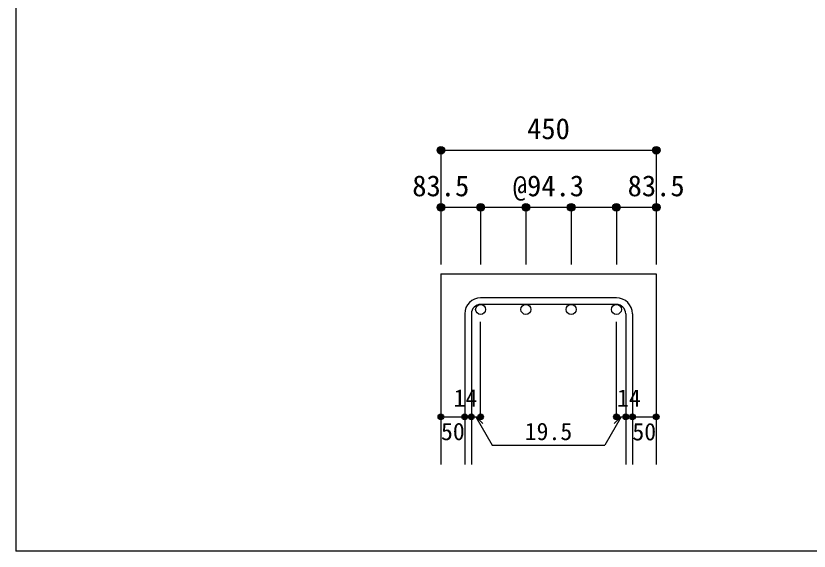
# Model space of a CAD drawing. Units: millimetres at full size, sheet at 1:20; details may follow other scales. Extents: x -3982 to 3969, y -2797 to 2801.
# Drawn here: x -3982 to -2317, y -2797 to -1673 of the extents above; entities that cross this region are included whole.
import ezdxf
from ezdxf.enums import TextEntityAlignment as Align

# ---------------------------------------------------------------- set-up
doc = ezdxf.new("R2010")
doc.units = ezdxf.units.MM
doc.header["$LTSCALE"] = 20
doc.header["$PDMODE"] = 32
doc.header["$PDSIZE"] = 12
for name, color, linetype in [('6-1_躯体線', 2, 'Continuous'), ('6-5_梁主筋', 7, 'Continuous'), ('6-6_S.T.P.', 7, 'Continuous'), ('6-D_寸法', 4, 'Continuous'), ('F-0_枠', 6, 'Continuous')]:
    doc.layers.add(name, color=color, linetype=linetype)
doc.styles.add('ＭＳ ゴシック', font='')
doc.styles.get('ＭＳ ゴシック').set_extended_font_data('MS Gothic')

msp = doc.modelspace()

# ---------------------------------------------------------------- linework, layer by layer
at = {"layer": '6-1_躯体線'}
for p, q in [((-3089.87, -2214.67), (-3089.87, -2614.67)), ((-3089.87, -2214.67), (-2637.87, -2214.67)), ((-2637.87, -2214.67), (-2637.87, -2614.67))]:
    msp.add_line(p, q, dxfattribs=at)
at = {"layer": '6-5_梁主筋', "color": 3}
for centre in [(-3006.37, -2289.17), (-2911.37, -2289.17), (-2816.37, -2289.17), (-2721.37, -2289.17)]:
    msp.add_circle(centre, 10.5, dxfattribs=at)
at = {"layer": '6-6_S.T.P.'}
for p, q in [((-2721.37, -2264.67), (-3006.37, -2264.67)), ((-2721.37, -2278.67), (-3006.37, -2278.67)), ((-3039.87, -2298.17), (-3039.87, -2614.67)), ((-3025.87, -2298.17), (-3025.87, -2614.67)), ((-2701.87, -2298.17), (-2701.87, -2614.67)), ((-2687.87, -2298.17), (-2687.87, -2614.67))]:
    msp.add_line(p, q, dxfattribs=at)
for centre, radius, start, end in [((-3006.37, -2298.17), 33.5, 90, 180), ((-3006.37, -2298.17), 19.5, 90, 180), ((-2721.37, -2298.17), 33.5, 0, 90), ((-2721.37, -2298.17), 19.5, 0, 90)]:
    msp.add_arc(centre, radius, start, end, dxfattribs=at)
at = {"layer": '6-D_寸法'}
for p, q in [((-3089.87, -1954.67), (-3089.87, -2074.67)), ((-3089.87, -1954.67), (-2637.87, -1954.67)), ((-2637.87, -1954.67), (-2637.87, -2074.67)), ((-3089.87, -2074.67), (-3089.87, -2194.67)), ((-3089.87, -2074.67), (-3006.37, -2074.67)), ((-3006.37, -2074.67), (-3006.37, -2194.67)), ((-2911.37, -2074.67), (-2911.37, -2194.67)), ((-2816.37, -2074.67), (-2816.37, -2194.67)), ((-2721.37, -2074.67), (-2721.37, -2194.67)), ((-2721.37, -2074.67), (-2637.87, -2074.67)), ((-2637.87, -2074.67), (-2637.87, -2194.67)), ((-3006.37, -2514.67), (-3006.37, -2315.34)), ((-2721.37, -2514.67), (-2721.37, -2315.34)), ((-3089.87, -2514.67), (-3039.87, -2514.67)), ((-3039.87, -2514.67), (-3006.37, -2514.67)), ((-3016.12, -2514.67), (-3001.97, -2528.81)), ((-3016.12, -2514.67), (-2981.89, -2573.95)), ((-2711.62, -2514.67), (-2745.84, -2573.95)), ((-2711.62, -2514.67), (-2725.76, -2528.81)), ((-2721.37, -2514.67), (-2637.87, -2514.67)), ((-2701.87, -2514.67), (-2687.87, -2514.67)), ((-2981.89, -2573.95), (-2745.84, -2573.95))]:
    msp.add_line(p, q, dxfattribs=at)
msp.add_lwpolyline([(-3006.37, -2074.67), (-2911.37, -2074.67), (-2816.37, -2074.67), (-2721.37, -2074.67)], dxfattribs=at)
for centre, radius in [((-3089.87, -1954.67), 8), ((-3089.87, -1954.67), 7.2), ((-2637.87, -1954.67), 8), ((-2637.87, -1954.67), 7.2), ((-3089.87, -1954.67), 6.4), ((-3089.87, -1954.67), 5.6), ((-3089.87, -1954.67), 4.8), ((-3089.87, -1954.67), 4), ((-3089.87, -1954.67), 3.2), ((-3089.87, -1954.67), 2.4), ((-3089.87, -1954.67), 1.6), ((-3089.87, -1954.67), 0.8), ((-2637.87, -1954.67), 6.4), ((-2637.87, -1954.67), 5.6), ((-2637.87, -1954.67), 4.8), ((-2637.87, -1954.67), 4), ((-2637.87, -1954.67), 3.2), ((-2637.87, -1954.67), 2.4), ((-2637.87, -1954.67), 1.6), ((-2637.87, -1954.67), 0.8), ((-3089.87, -2074.67), 8), ((-3089.87, -2074.67), 7.2), ((-3089.87, -2074.67), 6.4), ((-3089.87, -2074.67), 5.6), ((-3089.87, -2074.67), 4.8), ((-3089.87, -2074.67), 4), ((-3089.87, -2074.67), 3.2), ((-3089.87, -2074.67), 2.4), ((-3089.87, -2074.67), 1.6), ((-3089.87, -2074.67), 0.8), ((-3006.37, -2074.67), 8), ((-3006.37, -2074.67), 7.2), ((-3006.37, -2074.67), 6.4), ((-3006.37, -2074.67), 5.6), ((-3006.37, -2074.67), 4.8), ((-3006.37, -2074.67), 4), ((-3006.37, -2074.67), 3.2), ((-3006.37, -2074.67), 2.4), ((-3006.37, -2074.67), 1.6), ((-3006.37, -2074.67), 0.8), ((-2911.37, -2074.67), 8), ((-2911.37, -2074.67), 7.2), ((-2911.37, -2074.67), 6.4), ((-2911.37, -2074.67), 5.6), ((-2911.37, -2074.67), 4.8), ((-2911.37, -2074.67), 4), ((-2911.37, -2074.67), 3.2), ((-2911.37, -2074.67), 2.4), ((-2911.37, -2074.67), 1.6), ((-2911.37, -2074.67), 0.8), ((-2816.37, -2074.67), 8), ((-2816.37, -2074.67), 7.2), ((-2816.37, -2074.67), 6.4), ((-2816.37, -2074.67), 5.6), ((-2816.37, -2074.67), 4.8), ((-2816.37, -2074.67), 4), ((-2816.37, -2074.67), 3.2), ((-2816.37, -2074.67), 2.4), ((-2816.37, -2074.67), 1.6), ((-2816.37, -2074.67), 0.8), ((-2721.37, -2074.67), 8), ((-2721.37, -2074.67), 7.2), ((-2721.37, -2074.67), 6.4), ((-2721.37, -2074.67), 5.6), ((-2721.37, -2074.67), 4.8), ((-2721.37, -2074.67), 4), ((-2721.37, -2074.67), 3.2), ((-2721.37, -2074.67), 2.4), ((-2721.37, -2074.67), 1.6), ((-2721.37, -2074.67), 0.8), ((-2637.87, -2074.67), 8), ((-2637.87, -2074.67), 7.2), ((-2637.87, -2074.67), 6.4), ((-2637.87, -2074.67), 5.6), ((-2637.87, -2074.67), 4.8), ((-2637.87, -2074.67), 4), ((-2637.87, -2074.67), 3.2), ((-2637.87, -2074.67), 2.4), ((-2637.87, -2074.67), 1.6), ((-2637.87, -2074.67), 0.8), ((-3089.87, -2514.67), 4), ((-3089.87, -2514.67), 3.6), ((-3089.87, -2514.67), 3.2), ((-3089.87, -2514.67), 2.8), ((-3089.87, -2514.67), 2.4), ((-3089.87, -2514.67), 2), ((-3089.87, -2514.67), 1.6), ((-3089.87, -2514.67), 1.2), ((-3089.87, -2514.67), 0.8), ((-3039.87, -2514.67), 4), ((-3039.87, -2514.67), 3.6), ((-3039.87, -2514.67), 3.2), ((-3039.87, -2514.67), 2.8), ((-3039.87, -2514.67), 2.4), ((-3039.87, -2514.67), 2), ((-3039.87, -2514.67), 1.6), ((-3039.87, -2514.67), 1.2), ((-3039.87, -2514.67), 0.8), ((-3025.87, -2514.67), 4), ((-3025.87, -2514.67), 3.6), ((-3025.87, -2514.67), 3.2), ((-3025.87, -2514.67), 2.8), ((-3025.87, -2514.67), 2.4), ((-3025.87, -2514.67), 2), ((-3025.87, -2514.67), 1.6), ((-3025.87, -2514.67), 1.2), ((-3025.87, -2514.67), 0.8), ((-3006.37, -2514.67), 4), ((-3006.37, -2514.67), 3.6), ((-3006.37, -2514.67), 3.2), ((-3006.37, -2514.67), 2.8), ((-3006.37, -2514.67), 2.4), ((-3006.37, -2514.67), 2), ((-3006.37, -2514.67), 1.6), ((-3006.37, -2514.67), 1.2), ((-3006.37, -2514.67), 0.8), ((-2721.37, -2514.67), 4), ((-2721.37, -2514.67), 3.6), ((-2721.37, -2514.67), 3.2), ((-2721.37, -2514.67), 2.8), ((-2721.37, -2514.67), 2.4), ((-2721.37, -2514.67), 2), ((-2721.37, -2514.67), 1.6), ((-2721.37, -2514.67), 1.2), ((-2721.37, -2514.67), 0.8), ((-2701.87, -2514.67), 4), ((-2701.87, -2514.67), 3.6), ((-2701.87, -2514.67), 3.2), ((-2701.87, -2514.67), 2.8), ((-2701.87, -2514.67), 2.4), ((-2701.87, -2514.67), 2), ((-2701.87, -2514.67), 1.6), ((-2701.87, -2514.67), 1.2), ((-2701.87, -2514.67), 0.8), ((-2687.87, -2514.67), 4), ((-2687.87, -2514.67), 3.6), ((-2687.87, -2514.67), 3.2), ((-2687.87, -2514.67), 2.8), ((-2687.87, -2514.67), 2.4), ((-2687.87, -2514.67), 2), ((-2687.87, -2514.67), 1.6), ((-2687.87, -2514.67), 1.2), ((-2687.87, -2514.67), 0.8), ((-2637.87, -2514.67), 4), ((-2637.87, -2514.67), 3.6), ((-2637.87, -2514.67), 3.2), ((-2637.87, -2514.67), 2.8), ((-2637.87, -2514.67), 2.4), ((-2637.87, -2514.67), 2), ((-2637.87, -2514.67), 1.6), ((-2637.87, -2514.67), 1.2), ((-2637.87, -2514.67), 0.8), ((-3089.87, -2514.67), 0.4), ((-3039.87, -2514.67), 0.4), ((-3025.87, -2514.67), 0.4), ((-3006.37, -2514.67), 0.4), ((-2721.37, -2514.67), 0.4), ((-2701.87, -2514.67), 0.4), ((-2687.87, -2514.67), 0.4), ((-2637.87, -2514.67), 0.4)]:
    msp.add_circle(centre, radius, dxfattribs=at)
at = {"layer": '6-D_寸法', "color": 7}
for p in [(-3089.87, -1954.67), (-2637.87, -1954.67), (-3089.87, -2074.67), (-3006.37, -2074.67), (-2911.37, -2074.67), (-2816.37, -2074.67), (-2721.37, -2074.67), (-2637.87, -2074.67), (-3089.87, -2514.67), (-3039.87, -2514.67), (-3025.87, -2514.67), (-3006.37, -2514.67), (-2721.37, -2514.67), (-2701.87, -2514.67), (-2687.87, -2514.67), (-2637.87, -2514.67)]:
    msp.add_point(p, dxfattribs=at)
at = {"layer": 'F-0_枠'}
for p in [(-3981.92, 2800.77), (3969.4, -2796.83)]:
    msp.add_line(p, (-3981.92, -2796.83), dxfattribs=at)

# ---------------------------------------------------------------- texts
at = {"layer": '6-D_寸法', "style": 'ＭＳ ゴシック'}
for s, height, p in [('450', 43.99, (-2908.87, -1944.67)), ('83.5', 43.99, (-3149.87, -2064.67)), ('@94.3', 43.99, (-2938.87, -2064.67)), ('83.5', 43.99, (-2697.87, -2064.67)), ('14', 36.66, (-3063.18, -2504.6)), ('14', 36.66, (-2720.26, -2504.67)), ('50', 36.66, (-3089.61, -2574.77)), ('19.5', 36.66, (-2913.87, -2574.67)), ('50', 36.66, (-2687.87, -2575.22))]:
    msp.add_text(s, height=height, dxfattribs=at).set_placement(p, align=Align.BOTTOM_LEFT)

doc.saveas('drawing.dxf')
